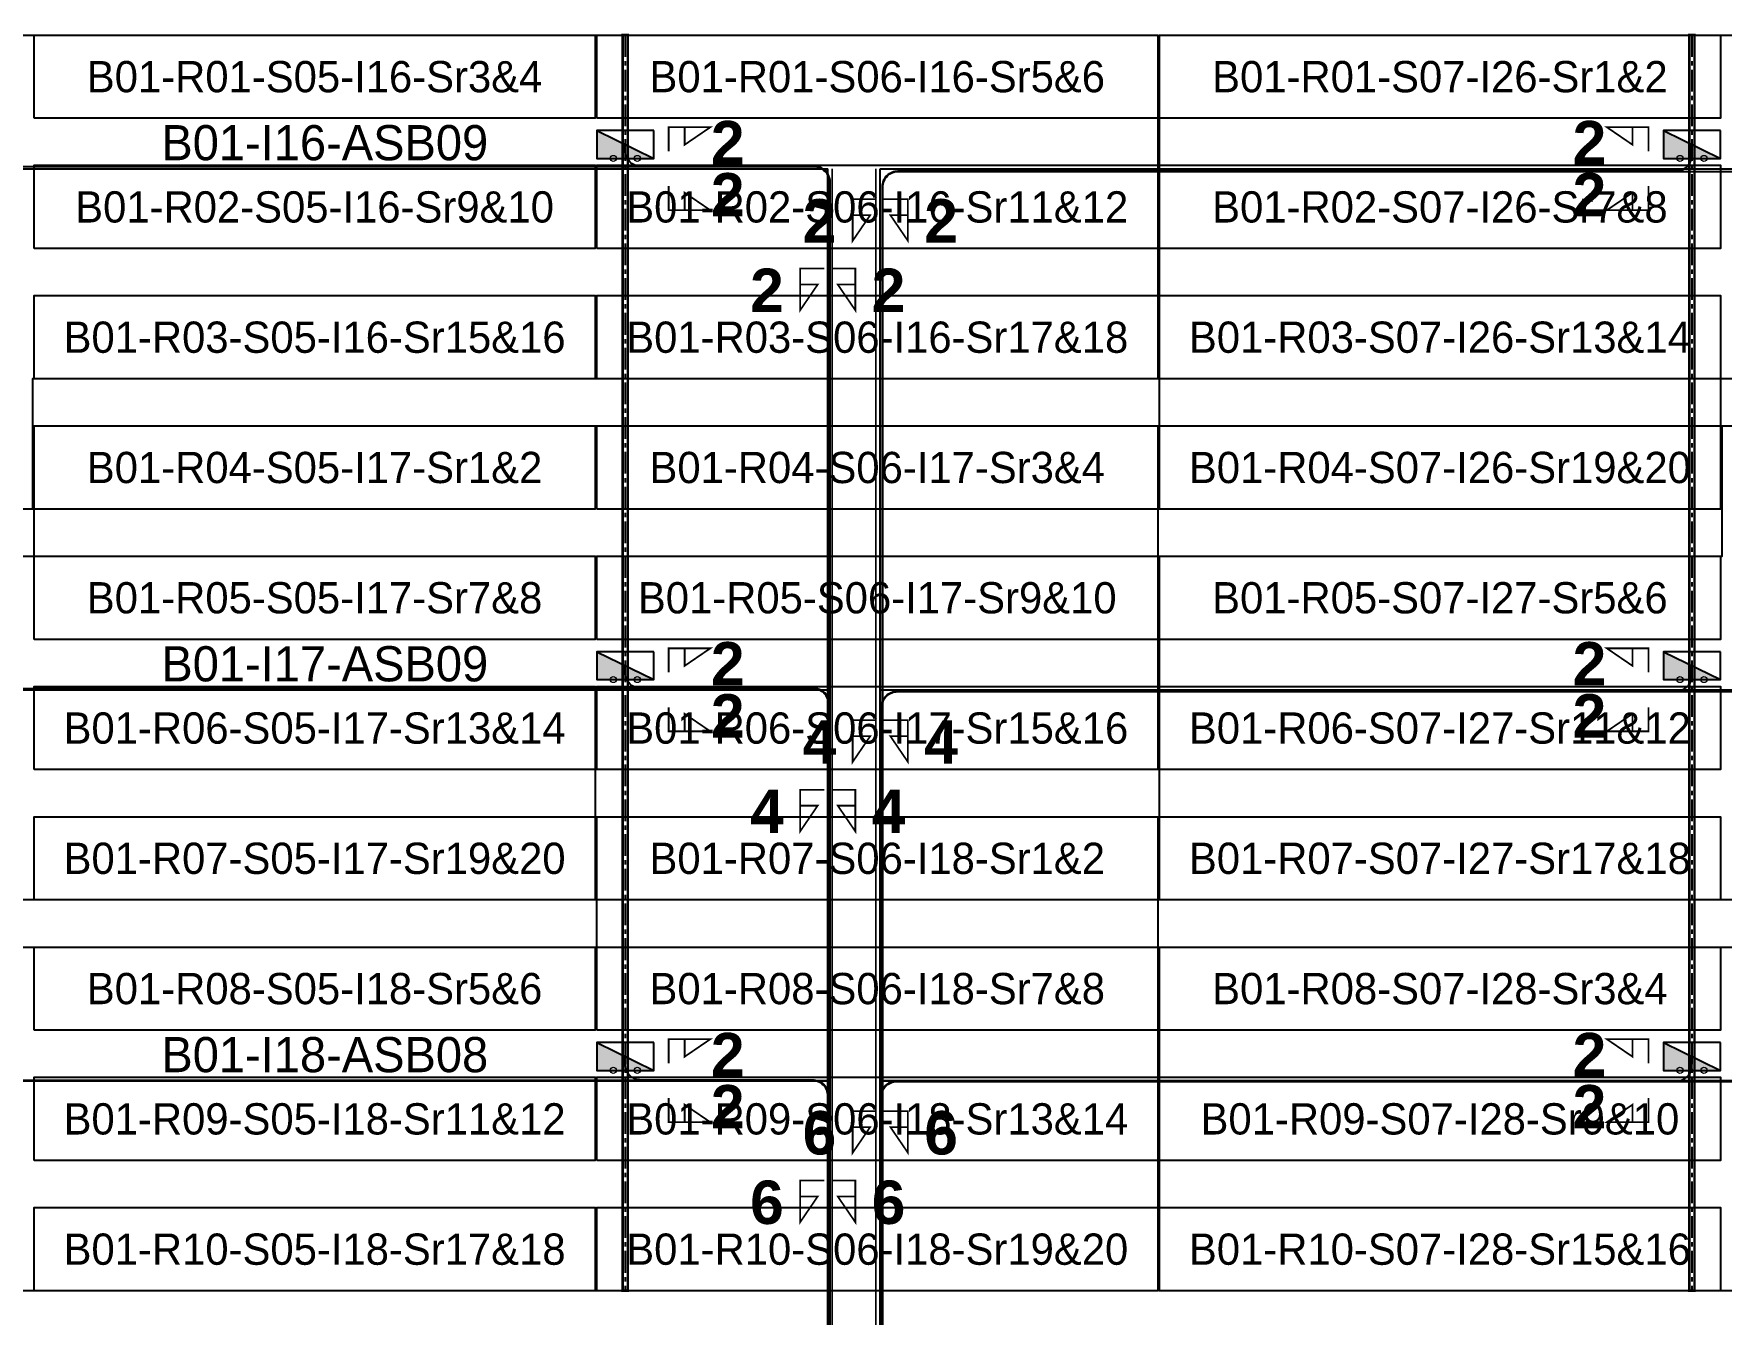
# Model space of a CAD drawing. Header units: metres. Extents: x 531856 to 532245, y 2674174 to 2674494.
# Drawn here: x 531985.8 to 532083, y 2674420.4 to 2674494.2 of the extents above; entities that cross this region are included whole.
import ezdxf
from ezdxf.enums import TextEntityAlignment as Align

# ---------------------------------------------------------------- set-up
doc = ezdxf.new("R2010")
doc.units = ezdxf.units.M
doc.linetypes.add('CENTER', pattern=[2, 1.25, -0.25, 0.25, -0.25])
doc.layers.add('Boundary-12.5 MW Block', color=6, linetype='Continuous', lineweight=9)
doc.layers.add('PILE', color=1, linetype='Continuous', lineweight=15)
for name, color, linetype in [('DC Trench BL-01', 40, 'Continuous'), ('E-Inverter Grouping', 2, 'Continuous'), ('Inverter Block-01', 7, 'Continuous'), ('LT Cable(AG) INV to LT Panel BL-01', 2, 'Continuous'), ('Messenger Wire Block-01 (Master Path)', 30, 'Continuous'), ('Messenger Wire Block-01 (MW Path)', 191, 'Continuous'), ('MMS Table Block-01', 8, 'Continuous'), ('Plan Line - DC BL-01', 40, 'Continuous'), ('Section Marking BL-01', 2, 'Continuous')]:
    doc.layers.add(name, color=color, linetype=linetype)
doc.styles.add('BoldTextStyle', font='arialbd.ttf')
doc.styles.get("Standard").update_dxf_attribs({"font": 'Adani Regular.ttf'})

# ---------------------------------------------------------------- blocks, each defined once
blk = doc.blocks.new('MMS Table (32.292 x 4.788)')
at = {"color": 0}
blk.add_lwpolyline([(0, -0.002), (0, 4.786), (32.292, 4.786), (32.292, -0.002)], close=True, dxfattribs=at)
at = {"color": 7}
blk.add_attdef('ID1', text='', height=1.8, dxfattribs=at).set_placement((16.146, 2.392), align=Align.MIDDLE_CENTER)
blk = doc.blocks.new('Inverter Block')
h = blk.add_hatch(color=0)
h.dxf.hatch_style = 1
h.paths.add_polyline_path([(-1.456, 2.269), (-1.456, 0.846), (1.456, 0.846)])
at = {"color": 0}
blk.add_lwpolyline([(1.456, 2.269), (-1.456, 2.269), (-1.456, 0.846), (1.456, 0.846)], close=True, dxfattribs=at)
blk.add_lwpolyline([(-1.456, 2.269), (1.456, 0.846)], dxfattribs=at)
at = {"layer": 'PILE'}
for centre in [(-0.613, 0.846), (0.613, 0.846)]:
    blk.add_circle(centre, 0.156, dxfattribs=at)
at = {"color": 7}
blk.add_attdef('ID', (-1.456, 3.006), '', height=1.8, dxfattribs=at)

msp = doc.modelspace()

# ---------------------------------------------------------------- linework, layer by layer
at = {"layer": 'Boundary-12.5 MW Block', "const_width": 0.05}
msp.add_lwpolyline([(531856.271, 2674494.075), (532244.875, 2674494.075), (532244.875, 2674174.291), (531856.271, 2674174.291)], close=True, dxfattribs=at)
at = {"layer": 'DC Trench BL-01', "color": 40, "const_width": 0.15}
for points in [[(532020.019, 2674494.077), (532019.719, 2674494.077), (532019.719, 2674421.793), (532020.019, 2674421.793)], [(532081.426, 2674494.077), (532081.126, 2674494.077), (532081.126, 2674421.793), (532081.426, 2674421.793)]]:
    msp.add_lwpolyline(points, close=True, dxfattribs=at)
at = {"layer": 'E-Inverter Grouping', "color": 3}
for points in [[(532050.523, 2674494.075), (532050.523, 2674474.291), (531985.739, 2674474.291), (531985.739, 2674466.791), (531953.447, 2674466.791), (531953.447, 2674494.075)], [(532147.699, 2674494.075), (532147.699, 2674474.291), (532082.915, 2674474.291), (532082.915, 2674466.791), (532050.623, 2674466.791), (532050.623, 2674494.075)], [(532050.523, 2674471.575), (532050.523, 2674451.791), (532018.131, 2674451.791), (532018.131, 2674444.291), (531953.447, 2674444.291), (531953.447, 2674464.075), (531985.839, 2674464.075), (531985.839, 2674471.575)], [(532147.699, 2674471.575), (532147.699, 2674451.791), (532115.307, 2674451.791), (532115.307, 2674444.291), (532050.623, 2674444.291), (532050.623, 2674464.075), (532083.015, 2674464.075), (532083.015, 2674471.575)], [(532050.523, 2674421.791), (531953.447, 2674421.791), (531953.447, 2674441.575), (532018.231, 2674441.575), (532018.231, 2674449.075), (532050.523, 2674449.075)], [(532147.699, 2674421.791), (532050.623, 2674421.791), (532050.623, 2674441.575), (532115.407, 2674441.575), (532115.407, 2674449.075), (532147.699, 2674449.075)]]:
    msp.add_lwpolyline(points, close=True, dxfattribs=at)
at = {"layer": 'LT Cable(AG) INV to LT Panel BL-01', "color": 2}
for points in [[(532041.28, 2674369.28), (532040.18, 2674369.28, -0.215162), (532039.505, 2674369.585), (532038.598, 2674370.612, 0.103275), (532038.238, 2674370.688), (532032.49, 2674370.688, -0.414214), (532031.59, 2674371.588), (532031.59, 2674382.873, -0.021393), (532031.593, 2674382.95), (532031.636, 2674383.456, 0.021393), (532031.64, 2674383.533), (532031.64, 2674485.592, 0.414214), (532030.74, 2674486.492), (531923.594, 2674486.492, -0.414214), (531922.694, 2674487.392), (531922.694, 2674487.728)], [(532041.28, 2674369.305), (532040.188, 2674369.305, -0.214731), (532039.514, 2674369.609), (532038.603, 2674370.637, 0.103275), (532038.243, 2674370.713), (532032.515, 2674370.713, -0.414214), (532031.615, 2674371.613), (532031.615, 2674382.872, -0.021393), (532031.618, 2674382.949), (532031.661, 2674383.455, 0.021393), (532031.665, 2674383.532), (532031.665, 2674485.617, 0.414214), (532030.765, 2674486.517), (532020.77, 2674486.517, -0.414214), (532019.87, 2674487.417), (532019.87, 2674487.728)], [(532041.28, 2674369.23), (532040.163, 2674369.23, -0.216034), (532039.486, 2674369.537), (532038.588, 2674370.562, 0.103275), (532038.227, 2674370.638), (532032.44, 2674370.638, -0.414214), (532031.54, 2674371.538), (532031.54, 2674382.875, -0.021393), (532031.543, 2674382.952), (532031.586, 2674383.458, 0.021393), (532031.59, 2674383.535), (532031.59, 2674455.542, 0.414214), (532030.69, 2674456.442), (531923.594, 2674456.442, -0.414214), (531922.694, 2674457.342), (531922.694, 2674457.728)], [(532041.28, 2674369.255), (532040.172, 2674369.255, -0.215597), (532039.496, 2674369.561), (532038.593, 2674370.587, 0.103275), (532038.233, 2674370.663), (532032.465, 2674370.663, -0.414214), (532031.565, 2674371.563), (532031.565, 2674382.874, -0.021393), (532031.568, 2674382.951), (532031.611, 2674383.457, 0.021393), (532031.615, 2674383.534), (532031.615, 2674455.567, 0.414214), (532030.715, 2674456.467), (532020.77, 2674456.467, -0.414214), (532019.87, 2674457.367), (532019.87, 2674457.728)], [(532043.271, 2674369.18), (532040.147, 2674369.18, -0.216919), (532039.468, 2674369.489), (532038.577, 2674370.512, 0.103275), (532038.217, 2674370.588), (532032.39, 2674370.588, -0.414214), (532031.49, 2674371.488), (532031.49, 2674382.877, -0.021393), (532031.493, 2674382.954), (532031.536, 2674383.46, 0.021393), (532031.54, 2674383.537), (532031.54, 2674432.992, 0.414214), (532030.64, 2674433.892), (531923.594, 2674433.892, -0.414214), (531922.694, 2674434.792), (531922.694, 2674435.228)], [(532043.271, 2674369.205), (532040.155, 2674369.205, -0.216475), (532039.477, 2674369.513), (532038.582, 2674370.537, 0.103275), (532038.222, 2674370.613), (532032.415, 2674370.613, -0.414214), (532031.515, 2674371.513), (532031.515, 2674382.876, -0.021393), (532031.518, 2674382.953), (532031.561, 2674383.459, 0.021393), (532031.565, 2674383.536), (532031.565, 2674433.017, 0.414214), (532030.665, 2674433.917), (532020.77, 2674433.917, -0.414214), (532019.87, 2674434.817), (532019.87, 2674435.228)]]:
    msp.add_lwpolyline(points, format="xyb", dxfattribs=at)
at = {"layer": 'LT Cable(AG) INV to LT Panel BL-01', "color": 5}
for points in [[(532046.312, 2674369.929), (532042.827, 2674369.929, -0.414214), (532041.927, 2674370.829), (532041.927, 2674373.891, 0.214019), (532041.625, 2674374.563), (532034.911, 2674380.541, -0.214019), (532034.61, 2674381.213), (532034.61, 2674382.857, -0.0289), (532034.616, 2674382.961), (532034.671, 2674383.44, 0.0289), (532034.677, 2674383.544), (532034.677, 2674485.355, -0.414214), (532035.577, 2674486.255), (532080.377, 2674486.255, 0.414214), (532081.277, 2674487.155), (532081.277, 2674487.728)], [(532046.312, 2674369.954), (532042.852, 2674369.954, -0.414214), (532041.952, 2674370.854), (532041.952, 2674373.902, 0.214019), (532041.65, 2674374.574), (532034.936, 2674380.552, -0.214019), (532034.635, 2674381.224), (532034.635, 2674382.855, -0.0289), (532034.641, 2674382.959), (532034.696, 2674383.439, 0.0289), (532034.702, 2674383.543), (532034.702, 2674485.33, -0.414214), (532035.602, 2674486.23), (532177.553, 2674486.23, 0.414214), (532178.453, 2674487.13), (532178.453, 2674487.728)], [(532046.312, 2674369.879), (532042.777, 2674369.879, -0.414214), (532041.877, 2674370.779), (532041.877, 2674373.868, 0.214019), (532041.575, 2674374.541), (532034.861, 2674380.518, -0.214019), (532034.56, 2674381.191), (532034.56, 2674382.86, -0.0289), (532034.566, 2674382.964), (532034.621, 2674383.443, 0.0289), (532034.627, 2674383.547), (532034.627, 2674455.405, -0.414214), (532035.527, 2674456.305), (532080.377, 2674456.305, 0.414214), (532081.277, 2674457.205), (532081.277, 2674457.728)], [(532046.312, 2674369.904), (532042.802, 2674369.904, -0.414214), (532041.902, 2674370.804), (532041.902, 2674373.88, 0.214019), (532041.6, 2674374.552), (532034.886, 2674380.53, -0.214019), (532034.585, 2674381.202), (532034.585, 2674382.858, -0.0289), (532034.591, 2674382.962), (532034.646, 2674383.442, 0.0289), (532034.652, 2674383.545), (532034.652, 2674455.38, -0.414214), (532035.552, 2674456.28), (532177.553, 2674456.28, 0.414214), (532178.453, 2674457.18), (532178.453, 2674457.728)], [(532044.371, 2674369.829), (532042.727, 2674369.829, -0.414214), (532041.827, 2674370.729), (532041.827, 2674373.846, 0.214019), (532041.525, 2674374.518), (532034.811, 2674380.496, -0.214019), (532034.51, 2674381.168), (532034.51, 2674382.863, -0.0289), (532034.516, 2674382.966), (532034.571, 2674383.446, 0.0289), (532034.577, 2674383.55), (532034.577, 2674432.955, -0.414214), (532035.477, 2674433.855), (532080.377, 2674433.855, 0.414214), (532081.277, 2674434.755), (532081.277, 2674435.228)], [(532044.371, 2674369.854), (532042.752, 2674369.854, -0.414214), (532041.852, 2674370.754), (532041.852, 2674373.857, 0.214019), (532041.55, 2674374.529), (532034.836, 2674380.507, -0.214019), (532034.535, 2674381.179), (532034.535, 2674382.861, -0.0289), (532034.541, 2674382.965), (532034.596, 2674383.445, 0.0289), (532034.602, 2674383.548), (532034.602, 2674432.93, -0.414214), (532035.502, 2674433.83), (532177.553, 2674433.83, 0.414214), (532178.453, 2674434.73), (532178.453, 2674435.228)]]:
    msp.add_lwpolyline(points, format="xyb", dxfattribs=at)
at = {"layer": 'Messenger Wire Block-01 (Master Path)'}
for points in [[(531921.055, 2674486.38), (532031.527, 2674486.38)], [(532031.527, 2674383.499), (532031.527, 2674486.38)], [(532034.552, 2674383.499), (532034.552, 2674486.38)], [(532034.552, 2674486.38), (532180.091, 2674486.38)], [(531921.055, 2674456.38), (532031.527, 2674456.38)], [(532034.552, 2674456.38), (532180.091, 2674456.38)], [(531921.055, 2674433.88), (532031.527, 2674433.88)], [(532034.552, 2674433.88), (532180.091, 2674433.88)]]:
    msp.add_lwpolyline(points, dxfattribs=at)
at = {"layer": 'Messenger Wire Block-01 (MW Path)', "const_width": 0.1}
for points in [[(531921.055, 2674486.382), (532031.527, 2674486.382)], [(532031.777, 2674383.501), (532031.777, 2674486.382)], [(532034.302, 2674383.501), (532034.302, 2674486.382)], [(532034.552, 2674486.382), (532180.091, 2674486.382)], [(531921.055, 2674456.382), (532031.527, 2674456.382)], [(532034.552, 2674456.382), (532180.091, 2674456.382)], [(531921.055, 2674433.882), (532031.527, 2674433.882)], [(532034.552, 2674433.882), (532180.091, 2674433.882)]]:
    msp.add_lwpolyline(points, dxfattribs=at)
at = {"layer": 'Plan Line - DC BL-01', "color": 6, "linetype": 'CENTER'}
for points in [[(532019.87, 2674494.077), (532019.87, 2674421.793)], [(532081.277, 2674494.077), (532081.277, 2674421.793)]]:
    msp.add_lwpolyline(points, dxfattribs=at)
at = {"layer": 'Section Marking BL-01', "color": 94, "lineweight": 35, "true_color": 0x00a500, "const_width": 0.1}
for points in [[(532022.37, 2674487.382), (532022.37, 2674488.772), (532024.77, 2674488.772), (532023.29, 2674487.762), (532023.29, 2674488.772)], [(532078.777, 2674487.382), (532078.777, 2674488.772), (532076.377, 2674488.772), (532077.857, 2674487.762), (532077.857, 2674488.772)], [(532022.37, 2674485.382), (532022.37, 2674483.992), (532024.77, 2674483.992), (532023.29, 2674485.002), (532023.29, 2674483.992)], [(532078.777, 2674485.382), (532078.777, 2674483.992), (532076.377, 2674483.992), (532077.857, 2674485.002), (532077.857, 2674483.992)], [(532034.352, 2674484.632), (532032.962, 2674484.632), (532032.962, 2674482.232), (532033.972, 2674483.712), (532032.962, 2674483.712)], [(532034.752, 2674484.632), (532036.142, 2674484.632), (532036.142, 2674482.232), (532035.132, 2674483.712), (532036.142, 2674483.712)], [(532031.327, 2674480.632), (532029.937, 2674480.632), (532029.937, 2674478.232), (532030.947, 2674479.712), (532029.937, 2674479.712)], [(532031.727, 2674480.632), (532033.117, 2674480.632), (532033.117, 2674478.232), (532032.107, 2674479.712), (532033.117, 2674479.712)], [(532022.37, 2674457.382), (532022.37, 2674458.772), (532024.77, 2674458.772), (532023.29, 2674457.762), (532023.29, 2674458.772)], [(532078.777, 2674457.382), (532078.777, 2674458.772), (532076.377, 2674458.772), (532077.857, 2674457.762), (532077.857, 2674458.772)], [(532022.37, 2674455.382), (532022.37, 2674453.992), (532024.77, 2674453.992), (532023.29, 2674455.002), (532023.29, 2674453.992)], [(532078.777, 2674455.382), (532078.777, 2674453.992), (532076.377, 2674453.992), (532077.857, 2674455.002), (532077.857, 2674453.992)], [(532034.352, 2674454.632), (532032.962, 2674454.632), (532032.962, 2674452.232), (532033.972, 2674453.712), (532032.962, 2674453.712)], [(532034.752, 2674454.632), (532036.142, 2674454.632), (532036.142, 2674452.232), (532035.132, 2674453.712), (532036.142, 2674453.712)], [(532031.327, 2674450.632), (532029.937, 2674450.632), (532029.937, 2674448.232), (532030.947, 2674449.712), (532029.937, 2674449.712)], [(532031.727, 2674450.632), (532033.117, 2674450.632), (532033.117, 2674448.232), (532032.107, 2674449.712), (532033.117, 2674449.712)], [(532022.37, 2674434.882), (532022.37, 2674436.272), (532024.77, 2674436.272), (532023.29, 2674435.262), (532023.29, 2674436.272)], [(532078.777, 2674434.882), (532078.777, 2674436.272), (532076.377, 2674436.272), (532077.857, 2674435.262), (532077.857, 2674436.272)], [(532022.37, 2674432.882), (532022.37, 2674431.492), (532024.77, 2674431.492), (532023.29, 2674432.502), (532023.29, 2674431.492)], [(532078.777, 2674432.882), (532078.777, 2674431.492), (532076.377, 2674431.492), (532077.857, 2674432.502), (532077.857, 2674431.492)], [(532034.352, 2674432.132), (532032.962, 2674432.132), (532032.962, 2674429.732), (532033.972, 2674431.212), (532032.962, 2674431.212)], [(532034.752, 2674432.132), (532036.142, 2674432.132), (532036.142, 2674429.732), (532035.132, 2674431.212), (532036.142, 2674431.212)], [(532031.327, 2674428.132), (532029.937, 2674428.132), (532029.937, 2674425.732), (532030.947, 2674427.212), (532029.937, 2674427.212)], [(532031.727, 2674428.132), (532033.117, 2674428.132), (532033.117, 2674425.732), (532032.107, 2674427.212), (532033.117, 2674427.212)]]:
    msp.add_lwpolyline(points, dxfattribs=at)

# ---------------------------------------------------------------- block references
at = {"layer": 'Inverter Block-01'}
ref = msp.add_blockref('Inverter Block', (532019.87, 2674486.023), dxfattribs=dict(at, xscale=1.124999999976148, yscale=1.124999999976148, zscale=1.124999999976148))
ref.add_attrib('ID', 'B01-I16-ASB09', (531993.164, 2674486.869), dxfattribs={"layer": '0', "color": 7, "height": 2.025})
ref = msp.add_blockref('Inverter Block', (532081.277, 2674486.023), dxfattribs=dict(at, xscale=1.124999999976148, yscale=1.124999999976148, zscale=1.124999999976148))
ref.add_attrib('ID', 'B01-I26-ASB10', (532083.702, 2674486.924), dxfattribs={"layer": '0', "color": 7, "height": 2.025})
ref = msp.add_blockref('Inverter Block', (532019.87, 2674456.023), dxfattribs=dict(at, xscale=1.124999999976148, yscale=1.124999999976148, zscale=1.124999999976148))
ref.add_attrib('ID', 'B01-I17-ASB09', (531993.164, 2674456.869), dxfattribs={"layer": '0', "color": 7, "height": 2.025})
ref = msp.add_blockref('Inverter Block', (532081.277, 2674456.023), dxfattribs=dict(at, xscale=1.124999999976148, yscale=1.124999999976148, zscale=1.124999999976148))
ref.add_attrib('ID', 'B01-I27-ASB10', (532083.702, 2674456.924), dxfattribs={"layer": '0', "color": 7, "height": 2.025})
ref = msp.add_blockref('Inverter Block', (532019.87, 2674433.523), dxfattribs=dict(at, xscale=1.124999999976148, yscale=1.124999999976148, zscale=1.124999999976148))
ref.add_attrib('ID', 'B01-I18-ASB08', (531993.164, 2674434.369), dxfattribs={"layer": '0', "color": 7, "height": 2.025})
ref = msp.add_blockref('Inverter Block', (532081.277, 2674433.523), dxfattribs=dict(at, xscale=1.124999999976148, yscale=1.124999999976148, zscale=1.124999999976148))
ref.add_attrib('ID', 'B01-I28-ASB11', (532083.702, 2674434.424), dxfattribs={"layer": '0', "color": 7, "height": 2.025})
at = {"layer": 'MMS Table Block-01'}
for p, values in [((531985.839, 2674489.291), {'ID1': 'B01-R01-S05-I16-Sr3&4'}), ((532018.231, 2674489.291), {'ID1': 'B01-R01-S06-I16-Sr5&6'}), ((532050.623, 2674489.291), {'ID1': 'B01-R01-S07-I26-Sr1&2'}), ((531985.839, 2674481.791), {'ID1': 'B01-R02-S05-I16-Sr9&10'}), ((532018.231, 2674481.791), {'ID1': 'B01-R02-S06-I16-Sr11&12'}), ((532050.623, 2674481.791), {'ID1': 'B01-R02-S07-I26-Sr7&8'}), ((531985.839, 2674474.291), {'ID1': 'B01-R03-S05-I16-Sr15&16'}), ((532018.231, 2674474.291), {'ID1': 'B01-R03-S06-I16-Sr17&18'}), ((532050.623, 2674474.291), {'ID1': 'B01-R03-S07-I26-Sr13&14'}), ((531985.839, 2674466.791), {'ID1': 'B01-R04-S05-I17-Sr1&2'}), ((532018.231, 2674466.791), {'ID1': 'B01-R04-S06-I17-Sr3&4'}), ((532050.623, 2674466.791), {'ID1': 'B01-R04-S07-I26-Sr19&20'}), ((531985.839, 2674459.291), {'ID1': 'B01-R05-S05-I17-Sr7&8'}), ((532018.231, 2674459.291), {'ID1': 'B01-R05-S06-I17-Sr9&10'}), ((532050.623, 2674459.291), {'ID1': 'B01-R05-S07-I27-Sr5&6'}), ((531985.839, 2674451.791), {'ID1': 'B01-R06-S05-I17-Sr13&14'}), ((532018.231, 2674451.791), {'ID1': 'B01-R06-S06-I17-Sr15&16'}), ((532050.623, 2674451.791), {'ID1': 'B01-R06-S07-I27-Sr11&12'}), ((531985.839, 2674444.291), {'ID1': 'B01-R07-S05-I17-Sr19&20'}), ((532018.231, 2674444.291), {'ID1': 'B01-R07-S06-I18-Sr1&2'}), ((532050.623, 2674444.291), {'ID1': 'B01-R07-S07-I27-Sr17&18'}), ((531985.839, 2674436.791), {'ID1': 'B01-R08-S05-I18-Sr5&6'}), ((532018.231, 2674436.791), {'ID1': 'B01-R08-S06-I18-Sr7&8'}), ((532050.623, 2674436.791), {'ID1': 'B01-R08-S07-I28-Sr3&4'}), ((531985.839, 2674429.291), {'ID1': 'B01-R09-S05-I18-Sr11&12'}), ((532018.231, 2674429.291), {'ID1': 'B01-R09-S06-I18-Sr13&14'}), ((532050.623, 2674429.291), {'ID1': 'B01-R09-S07-I28-Sr9&10'}), ((531985.839, 2674421.791), {'ID1': 'B01-R10-S05-I18-Sr17&18'}), ((532018.231, 2674421.791), {'ID1': 'B01-R10-S06-I18-Sr19&20'}), ((532050.623, 2674421.791), {'ID1': 'B01-R10-S07-I28-Sr15&16'})]:
    msp.add_blockref('MMS Table (32.292 x 4.788)', p, dxfattribs=at).add_auto_attribs(values)

# ---------------------------------------------------------------- texts
at = {"layer": 'Section Marking BL-01', "color": 94, "true_color": 0x00a500, "style": 'BoldTextStyle'}
for s, p in [('2', (532025.77, 2674487.882)), ('2', (532075.377, 2674487.882)), ('2', (532025.77, 2674484.882)), ('2', (532075.377, 2674484.882)), ('2', (532031.052, 2674483.382)), ('2', (532038.052, 2674483.382)), ('2', (532028.027, 2674479.382)), ('2', (532035.027, 2674479.382)), ('2', (532025.77, 2674457.882)), ('2', (532075.377, 2674457.882)), ('2', (532025.77, 2674454.882)), ('2', (532075.377, 2674454.882)), ('4', (532031.052, 2674453.382)), ('4', (532038.052, 2674453.382)), ('4', (532028.027, 2674449.382)), ('4', (532035.027, 2674449.382)), ('2', (532025.77, 2674435.382)), ('2', (532075.377, 2674435.382)), ('2', (532025.77, 2674432.382)), ('2', (532075.377, 2674432.382)), ('6', (532031.052, 2674430.882)), ('6', (532038.052, 2674430.882)), ('6', (532028.027, 2674426.882)), ('6', (532035.027, 2674426.882))]:
    msp.add_text(s, height=2.5, dxfattribs=at).set_placement(p, align=Align.MIDDLE_CENTER)

doc.saveas('drawing.dxf')
